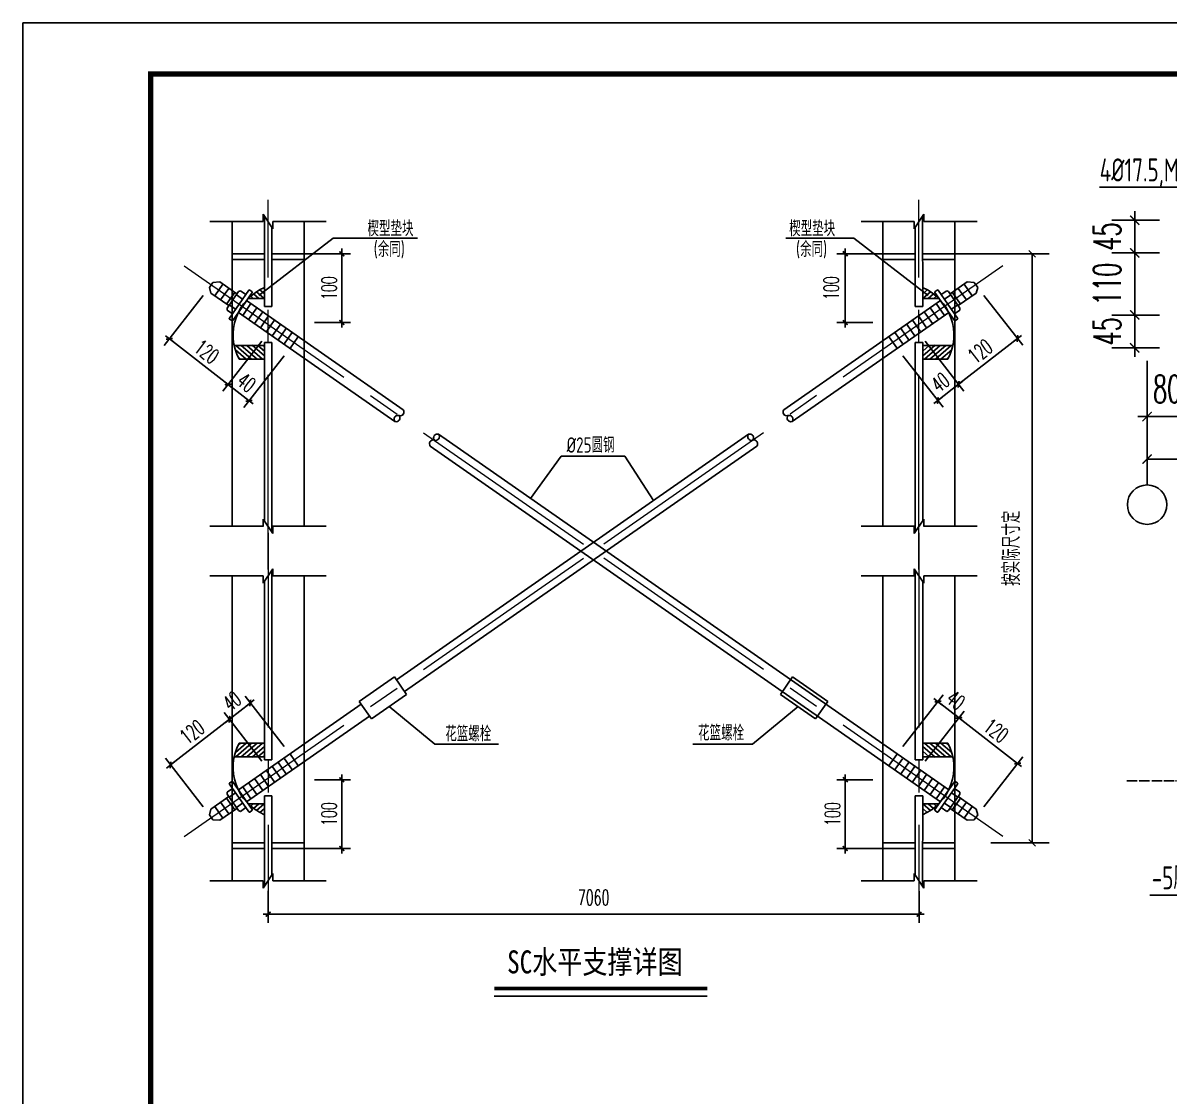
# Model space of a CAD drawing. Extents: x -307088 to 5640332, y -3541089 to -2181377.
# Drawn here: x 5555876 to 5578310, y -3195089 to -3174089 of the extents above; entities that cross this region are included whole.
import ezdxf

# ---------------------------------------------------------------- set-up
doc = ezdxf.new("R2010")
doc.units = 0
doc.header["$LTSCALE"] = 100
doc.header["$MEASUREMENT"] = 0
for name, pattern in [('CENTER', [2, 1.25, -0.25, 0.25, -0.25]), ('CENTER2', [28.575, 19.05, -3.175, 3.175, -3.175]), ('DOTE', [2.42, 2, -0.2, 0.02, -0.2])]:
    doc.linetypes.add(name, pattern=pattern)
doc.layers.get('0').update_dxf_attribs({"linetype": 'CONTINUOUS'})
doc.layers.get('DEFPOINTS').update_dxf_attribs({"linetype": 'CONTINUOUS'})
for name, color, linetype in [('AXIS', 3, 'CONTINUOUS'), ('DIM', 7, 'CONTINUOUS'), ('DOTE', 1, 'DOTE'), ('griddim', 51, 'CONTINUOUS'), ('NUM', 7, 'CONTINUOUS'), ('PUB_TEXT', 7, 'CONTINUOUS'), ('PUB_TITLE', 4, 'CONTINUOUS')]:
    doc.layers.add(name, color=color, linetype=linetype)
doc.layers.add('文字', color=3, linetype='CONTINUOUS', lineweight=20)
doc.layers.add('轴线', color=1, linetype='CENTER', lineweight=13)
doc.styles.add('_HZTXT', font='tssdeng.shx', dxfattribs={"width": 0.8, "bigfont": 'HZTXT.shx'})
doc.styles.add('DIM_FONT', font='SIMPLEX.shx', dxfattribs={"width": 0.6, "bigfont": 'hztxt.shx'})
doc.styles.add('TSSD_DIMENSION', font='Tssdeng.shx', dxfattribs={"width": 0.7, "bigfont": 'hztxt.shx'})
doc.styles.add('图签2', font='simhei.ttf', dxfattribs={"height": 1000})
doc.dimstyles.new('DIMN180', dxfattribs={"dimscale": 1.8, "dimtxt": 300, "dimasz": 100, "dimexe": 250, "dimexo": 300, "dimgap": 150, "dimtad": 1, "dimdec": 0, "dimzin": 0, "dimdsep": 46, "dimtxsty": 'DIM_FONT', "dimblk": 'ARCHTICK', "dimcen": 0.09, "dimclrt": 7, "dimazin": 2, "dimtfac": 1, "dimtdec": 0, "dimtix": 1, "dimtmove": 2, "dimatfit": 3, "dimldrblk": 'ARCHTICK', "dimfxl": 1, "dimtolj": 1, "dimtzin": 0, "dimarcsym": 0})

# ---------------------------------------------------------------- blocks, each defined once
blk = doc.blocks.new('_ARCHTICK')
at = {"color": 0, "linetype": 'ByBlock', "const_width": 0.15}
blk.add_lwpolyline([(-0.5, -0.5), (0.5, 0.5)], dxfattribs=at)
blk = doc.blocks.new('*D323')
at = {"layer": 'AXIS', "color": 0, "lineweight": -2, "transparency": 16777216}
for p, q in [((5577638, -3178591), (5577638, -3178411)), ((5578125, -3178591), (5577188, -3178591)), ((5577638, -3178591), (5577638, -3179805)), ((5578125, -3179805), (5577188, -3179805)), ((5577638, -3179805), (5577638, -3179985))]:
    blk.add_line(p, q, dxfattribs=at)
at = {"layer": 'DEFPOINTS', "color": 0, "transparency": 16777216}
for p in [(5578665, -3178591), (5577638, -3179805), (5578665, -3179805)]:
    blk.add_point(p, dxfattribs=at)
at = {"layer": 'AXIS', "color": 0, "lineweight": -2, "transparency": 16777216, "xscale": 180, "yscale": 180, "zscale": 180}
for p, rotation in [((5577638, -3178591), 270), ((5577638, -3179805), 90)]:
    blk.add_blockref('_ARCHTICK', p, dxfattribs=dict(at, rotation=rotation))
at = {"layer": 'AXIS', "color": 7, "transparency": 16777216, "insert": (5577098, -3179198), "char_height": 540, "attachment_point": 5, "rotation": 90, "style": 'DIM_FONT'}
blk.add_mtext('\\A1;110', dxfattribs=at)
blk = doc.blocks.new('*D324')
at = {"layer": 'AXIS', "color": 0, "lineweight": -2, "transparency": 16777216}
for p, q in [((5578125, -3179805), (5577188, -3179805)), ((5577638, -3179805), (5577638, -3179625)), ((5577638, -3180446), (5577638, -3179805)), ((5578125, -3180446), (5577188, -3180446)), ((5577638, -3180446), (5577638, -3180626))]:
    blk.add_line(p, q, dxfattribs=at)
at = {"layer": 'DEFPOINTS', "color": 0, "transparency": 16777216}
for p in [(5577638, -3179805), (5578665, -3179805), (5578665, -3180446)]:
    blk.add_point(p, dxfattribs=at)
at = {"layer": 'AXIS', "color": 0, "lineweight": -2, "transparency": 16777216, "xscale": 180, "yscale": 180, "zscale": 180}
for p, rotation in [((5577638, -3179805), 270), ((5577638, -3180446), 90)]:
    blk.add_blockref('_ARCHTICK', p, dxfattribs=dict(at, rotation=rotation))
at = {"layer": 'AXIS', "color": 7, "transparency": 16777216, "insert": (5577098, -3180126), "char_height": 540, "attachment_point": 5, "rotation": 90, "style": 'DIM_FONT'}
blk.add_mtext('\\A1;45', dxfattribs=at)
blk = doc.blocks.new('*D325')
at = {"layer": 'AXIS', "color": 0, "lineweight": -2, "transparency": 16777216}
for p, q in [((5577638, -3177950), (5577638, -3177770)), ((5578125, -3177950), (5577188, -3177950)), ((5577638, -3177950), (5577638, -3178591)), ((5578125, -3178591), (5577188, -3178591)), ((5577638, -3178591), (5577638, -3178771))]:
    blk.add_line(p, q, dxfattribs=at)
at = {"layer": 'DEFPOINTS', "color": 0, "transparency": 16777216}
for p in [(5578665, -3177950), (5577638, -3178591), (5578665, -3178591)]:
    blk.add_point(p, dxfattribs=at)
at = {"layer": 'AXIS', "color": 0, "lineweight": -2, "transparency": 16777216, "xscale": 180, "yscale": 180, "zscale": 180}
for p, rotation in [((5577638, -3177950), 270), ((5577638, -3178591), 90)]:
    blk.add_blockref('_ARCHTICK', p, dxfattribs=dict(at, rotation=rotation))
at = {"layer": 'AXIS', "color": 7, "transparency": 16777216, "insert": (5577098, -3178271), "char_height": 540, "attachment_point": 5, "rotation": 90, "style": 'DIM_FONT'}
blk.add_mtext('\\A1;45', dxfattribs=at)
blk = doc.blocks.new('*D328')
at = {"layer": 'AXIS', "color": 0, "lineweight": -2, "transparency": 16777216}
for p, q in [((5578665, -3180986), (5578665, -3182242)), ((5577880, -3181582), (5577880, -3182242)), ((5577880, -3181792), (5577700, -3181792)), ((5578665, -3181792), (5577880, -3181792)), ((5578665, -3181792), (5578845, -3181792))]:
    blk.add_line(p, q, dxfattribs=at)
at = {"layer": 'DEFPOINTS', "color": 0, "transparency": 16777216}
for p in [(5578665, -3180446), (5577880, -3181042), (5577880, -3181792)]:
    blk.add_point(p, dxfattribs=at)
at = {"layer": 'AXIS', "color": 0, "lineweight": -2, "transparency": 16777216, "xscale": 180, "yscale": 180, "zscale": 180}
blk.add_blockref('_ARCHTICK', (5577880, -3181792), dxfattribs=at)
at = {"layer": 'AXIS', "color": 0, "lineweight": -2, "transparency": 16777216, "xscale": 180, "yscale": 180, "zscale": 180, "rotation": 180}
blk.add_blockref('_ARCHTICK', (5578665, -3181792), dxfattribs=at)
at = {"layer": 'AXIS', "color": 7, "transparency": 16777216, "insert": (5578273, -3181252), "char_height": 540, "attachment_point": 5, "style": 'DIM_FONT'}
blk.add_mtext('\\A1;80', dxfattribs=at)
blk = doc.blocks.new('*D329')
at = {"layer": 'AXIS', "color": 0, "lineweight": -2, "transparency": 16777216}
for p, q in [((5577880, -3182625), (5592970, -3182625)), ((5577880, -3182699), (5577880, -3183075)), ((5592970, -3182799), (5592970, -3183075))]:
    blk.add_line(p, q, dxfattribs=at)
at = {"layer": 'DEFPOINTS', "color": 0, "transparency": 16777216}
for p in [(5577880, -3182159), (5592970, -3182259), (5592970, -3182625)]:
    blk.add_point(p, dxfattribs=at)
at = {"layer": 'AXIS', "color": 0, "lineweight": -2, "transparency": 16777216, "xscale": 180, "yscale": 180, "zscale": 180, "rotation": 180}
blk.add_blockref('_ARCHTICK', (5577880, -3182625), dxfattribs=at)
at = {"layer": 'AXIS', "color": 0, "lineweight": -2, "transparency": 16777216, "xscale": 180, "yscale": 180, "zscale": 180}
blk.add_blockref('_ARCHTICK', (5592970, -3182625), dxfattribs=at)
at = {"layer": 'AXIS', "color": 7, "transparency": 16777216, "insert": (5585425, -3182034), "char_height": 540, "attachment_point": 5, "style": 'DIM_FONT'}
blk.add_mtext('\\A1;7060;7200', dxfattribs=at)
blk = doc.blocks.new('_DIMX')
blk.add_line((-150, 0), (150, 0))
at = {"const_width": 50}
blk.add_lwpolyline([(-70, -70), (70, 70)], dxfattribs=at)

msp = doc.modelspace()

# ---------------------------------------------------------------- linework, layer by layer
msp.add_line((5565102.9, -3193135.5), (5569269.8, -3193135.5))
at = {"const_width": 75}
msp.add_lwpolyline([(5565102.9, -3192985.5), (5569269.8, -3192985.5)], dxfattribs=at)
at = {"layer": 'AXIS'}
for p, q in [((5561298.5, -3178606.3), (5562284.8, -3178606.3)), ((5562118.1, -3178607), (5562118.1, -3179951.7)), ((5572791.7, -3178606.3), (5571805.4, -3178606.3)), ((5571972, -3178607), (5571972, -3179951.7)), ((5574042.9, -3178605.9), (5575963, -3178605.9)), ((5575629.7, -3178605.9), (5575629.7, -3190132.9)), ((5559403.3, -3179421.8), (5558640.6, -3180402.1)), ((5574686.9, -3179421.8), (5575445, -3180396.3)), ((5561581.4, -3179952.3), (5562284.8, -3179952.3)), ((5572508.8, -3179952.3), (5571805.4, -3179952.3)), ((5558743.5, -3180271), (5559893.7, -3181165.8)), ((5560554.6, -3180317.4), (5559791.9, -3181297.8)), ((5560554.6, -3180317.4), (5559791.9, -3181297.8)), ((5573535.6, -3180317.4), (5574293.7, -3181291.9)), ((5573535.6, -3180317.4), (5574293.7, -3181291.9)), ((5575342.1, -3180265.1), (5574191.9, -3181159.9)), ((5560988, -3180602.3), (5560200, -3181615.3)), ((5573102.1, -3180602.3), (5573885.6, -3181609.4)), ((5577880.1, -3180698.9), (5577880.1, -3183130.3)), ((5559894.8, -3181166.6), (5560301.8, -3181483.3)), ((5574190.8, -3181160.8), (5573783.8, -3181477.4)), ((5559918.2, -3187714.1), (5560325.3, -3187397.4)), ((5560988, -3188248.2), (5560223.5, -3187265.4)), ((5573102.1, -3188248.2), (5573888.9, -3187236.9)), ((5574195.2, -3187686.4), (5573786.6, -3187368.5)), ((5573787.1, -3187368.9), (5573795.1, -3187375.1)), ((5560554.6, -3188533.2), (5559815.3, -3187582.9)), ((5560554.6, -3188533.2), (5559815.3, -3187582.9)), ((5573535.6, -3188533.2), (5574297, -3187554.4)), ((5573535.6, -3188533.2), (5574297, -3187554.4)), ((5558766.9, -3188609.7), (5559917.1, -3187714.9)), ((5574194.2, -3187685.6), (5574183, -3187676.9)), ((5575345.4, -3188581.2), (5574195.2, -3187686.4)), ((5559403.3, -3189428.8), (5558664, -3188478.6)), ((5574686.9, -3189428.8), (5575448.3, -3188450.1)), ((5561581.4, -3188898.3), (5562284.8, -3188898.3)), ((5562118.1, -3190243.6), (5562118.1, -3188898.9)), ((5572508.8, -3188898.3), (5571805.4, -3188898.3)), ((5571972, -3190243.6), (5571972, -3188898.9)), ((5561298.5, -3190244.2), (5562284.8, -3190244.2)), ((5572791.7, -3190244.2), (5571805.4, -3190244.2)), ((5574819.3, -3190132.9), (5575963, -3190132.9)), ((5560677.5, -3191070.1), (5560677.5, -3191697.4)), ((5573416.9, -3191076.3), (5573416.9, -3191697.4)), ((5560678.2, -3191530.7), (5573416.3, -3191530.7))]:
    msp.add_line(p, q, dxfattribs=at)
at = {"layer": 'DIM'}
for p, q in [((5578767.3, -3177303.8), (5576948.6, -3177303.8)), ((5577932.9, -3191155.9, 988), (5580199.2, -3191155.9, 988))]:
    msp.add_line(p, q, dxfattribs=at)
at = {"layer": 'DOTE', "color": 9}
msp.add_line((5590754, -3188919.2, 988), (5577486, -3188919.2, 988), dxfattribs=at)
at = {"layer": 'griddim'}
for p, q in [((5560577.1, -3177974.1), (5559537.1, -3177974.1)), ((5559973.4, -3177974.1), (5560577.1, -3177974.1)), ((5559973.4, -3177974.1), (5559973.4, -3183939.8)), ((5560577.1, -3177833), (5560769.4, -3178115.5)), ((5560577.1, -3177974.4), (5560577.1, -3177833)), ((5560602.8, -3179635.2), (5560606.4, -3177876.1)), ((5560769.4, -3177974.1), (5561381.4, -3177974.1)), ((5561809.3, -3177974.1), (5560769.4, -3177974.1)), ((5560769.4, -3178115.5), (5560769.4, -3177974.1)), ((5561381.4, -3177974.1), (5561381.4, -3183939.8)), ((5572280.8, -3177974.1), (5573320.8, -3177974.1)), ((5573320.8, -3177974.1), (5572708.8, -3177974.1)), ((5572708.8, -3177974.1), (5572708.8, -3183939.8)), ((5573513.1, -3177833), (5573320.8, -3178115.5)), ((5573320.8, -3178115.5), (5573320.8, -3177974.1)), ((5573487.3, -3179635.2), (5573483.7, -3177876.1)), ((5573513.1, -3177974.4), (5573513.1, -3177833)), ((5574116.8, -3177974.1), (5573513.1, -3177974.1)), ((5573513.1, -3177974.1), (5574553.1, -3177974.1)), ((5574116.8, -3177974.1), (5574116.8, -3183939.8)), ((5560749.8, -3179635.2), (5560749.8, -3178086.8)), ((5573340.3, -3179635.2), (5573340.3, -3178086.8)), ((5560494, -3179422), (5561950.3, -3178302.4)), ((5561950.3, -3178302.4), (5563598.6, -3178302.4)), ((5572139.9, -3178302.4), (5570811, -3178302.4)), ((5573596.2, -3179422), (5572139.9, -3178302.4)), ((5559973.4, -3178605.9), (5560602.8, -3178605.9)), ((5561381.4, -3178606.3), (5560749.8, -3178605.9)), ((5572708.8, -3178606.3), (5573340.3, -3178605.9)), ((5574116.8, -3178605.9), (5573487.3, -3178605.9)), ((5559973.4, -3178717.7), (5560602.8, -3178717.7)), ((5561381.4, -3178718.1), (5560749.8, -3178717.7)), ((5572708.8, -3178718.1), (5573340.3, -3178717.7)), ((5574116.8, -3178717.7), (5573487.3, -3178717.7)), ((5559526.1, -3179263.9), (5559593.4, -3179167.3)), ((5559526.1, -3179263.9), (5559593.4, -3179167.3)), ((5559526.1, -3179263.9), (5559553.5, -3179376.3)), ((5559526.1, -3179263.9), (5559553.5, -3179376.3)), ((5559593.4, -3179167.3), (5559733, -3179158.2)), ((5559593.4, -3179167.3), (5559733, -3179158.2)), ((5559631.2, -3179430.5), (5559789.9, -3179202.9)), ((5559631.2, -3179430.5), (5559789.9, -3179202.9)), ((5560066.2, -3179390.4), (5559733, -3179158.2)), ((5559733, -3179158.2), (5560066.2, -3179390.4)), ((5559746.7, -3179511), (5559905.4, -3179283.4)), ((5559862.3, -3179591.5), (5560023.3, -3179360.5)), ((5559872.3, -3179668.6), (5560096.7, -3179346.7)), ((5559917.9, -3179866), (5560297.7, -3179321)), ((5560132.9, -3179333.3), (5560096.7, -3179346.7)), ((5560132.9, -3179333.3), (5560238.1, -3179406.6)), ((5560317.3, -3179317.5), (5560359, -3179346.6)), ((5560600.1, -3179478.6), (5560450.3, -3179349)), ((5560602.8, -3179387.9), (5560513.9, -3179311)), ((5560602.8, -3179294.8), (5560582, -3179276.8)), ((5573487.3, -3179294.8), (5573508.1, -3179276.8)), ((5573487.3, -3179387.9), (5573576.3, -3179311)), ((5573490, -3179478.6), (5573639.9, -3179349)), ((5573772.9, -3179317.5), (5573731.1, -3179346.6)), ((5574172.3, -3179866), (5573792.5, -3179321)), ((5573957.2, -3179333.3), (5573852.1, -3179406.6)), ((5573957.2, -3179333.3), (5573993.5, -3179346.7)), ((5574217.8, -3179668.6), (5573993.5, -3179346.7)), ((5574024, -3179390.4), (5574357.2, -3179158.2)), ((5574357.2, -3179158.2), (5574024, -3179390.4)), ((5574227.9, -3179591.5), (5574066.9, -3179360.5)), ((5574343.4, -3179511), (5574184.8, -3179283.4)), ((5574458.9, -3179430.5), (5574300.3, -3179202.9)), ((5574458.9, -3179430.5), (5574300.3, -3179202.9)), ((5574496.8, -3179167.3), (5574357.2, -3179158.2)), ((5574496.8, -3179167.3), (5574357.2, -3179158.2)), ((5574564.1, -3179263.9), (5574496.8, -3179167.3)), ((5574564.1, -3179263.9), (5574496.8, -3179167.3)), ((5574564.1, -3179263.9), (5574536.7, -3179376.3)), ((5574564.1, -3179263.9), (5574536.7, -3179376.3)), ((5559905.2, -3179621.5), (5559553.5, -3179376.3)), ((5559553.5, -3179376.3), (5559905.2, -3179621.5)), ((5559862.3, -3179591.5), (5560020.9, -3179363.9)), ((5559862.3, -3179591.5), (5560020.9, -3179363.9)), ((5559982.7, -3179911.2), (5560362.5, -3179366.2)), ((5560054.7, -3179407), (5560176.9, -3179492.1)), ((5560093.3, -3179752.5), (5560251.9, -3179524.9)), ((5560093.3, -3179752.5), (5560251.9, -3179524.9)), ((5560339.7, -3179581), (5560178.7, -3179812)), ((5560254.3, -3179521.5), (5563319.3, -3181657.5)), ((5560602.8, -3179478.6), (5560289.6, -3179478.6)), ((5560384.8, -3179478.6), (5560335.4, -3179435.9)), ((5560492.5, -3179478.6), (5560390.9, -3179390.7)), ((5573835.9, -3179521.5), (5570770.8, -3181657.5)), ((5573487.3, -3179478.6), (5573800.5, -3179478.6)), ((5573597.7, -3179478.6), (5573699.3, -3179390.7)), ((5573705.4, -3179478.6), (5573754.7, -3179435.9)), ((5574107.5, -3179911.2), (5573727.6, -3179366.2)), ((5573750.5, -3179581), (5573911.5, -3179812)), ((5573996.9, -3179752.5), (5573838.2, -3179524.9)), ((5573996.9, -3179752.5), (5573838.2, -3179524.9)), ((5574035.5, -3179407), (5573913.3, -3179492.1)), ((5574227.9, -3179591.5), (5574069.3, -3179363.9)), ((5574227.9, -3179591.5), (5574069.3, -3179363.9)), ((5574185, -3179621.5), (5574536.7, -3179376.3)), ((5574536.7, -3179376.3), (5574185, -3179621.5)), ((5559872.3, -3179707.2), (5559872.3, -3179668.6)), ((5559872.3, -3179707.2), (5559977.5, -3179780.5)), ((5559914.4, -3179608.3), (5560036.6, -3179693.5)), ((5560093.3, -3179752.5), (5563158.3, -3181888.5)), ((5560455.2, -3179661.5), (5560294.2, -3179892.5)), ((5560570.7, -3179742), (5560409.7, -3179973)), ((5560602.8, -3179635.2), (5560749.8, -3179635.2)), ((5573996.9, -3179752.5), (5570931.8, -3181888.5)), ((5573487.3, -3179635.2), (5573340.3, -3179635.2)), ((5573519.5, -3179742), (5573680.5, -3179973)), ((5573635, -3179661.5), (5573796, -3179892.5)), ((5574175.8, -3179608.3), (5574053.6, -3179693.5)), ((5574217.8, -3179707.2), (5574112.7, -3179780.5)), ((5574217.8, -3179707.2), (5574217.8, -3179668.6)), ((5559921.4, -3179885.6), (5559963.1, -3179914.7)), ((5560686.2, -3179822.5), (5560525.2, -3180053.5)), ((5560793.7, -3179914.5), (5560648.8, -3180122.5)), ((5560909.2, -3179995.1), (5560764.3, -3180203)), ((5573181, -3179995.1), (5573325.9, -3180203)), ((5573296.5, -3179914.5), (5573441.4, -3180122.5)), ((5573404, -3179822.5), (5573565, -3180053.5)), ((5574168.8, -3179885.6), (5574127.1, -3179914.7)), ((5561024.7, -3180075.6), (5560879.8, -3180283.5)), ((5561140.2, -3180156.1), (5560995.3, -3180364)), ((5561140.2, -3180156.1), (5560995.3, -3180364)), ((5561255.7, -3180236.6), (5561110.8, -3180444.5)), ((5572834.4, -3180236.6), (5572979.3, -3180444.5)), ((5572949.9, -3180156.1), (5573094.8, -3180364)), ((5572949.9, -3180156.1), (5573094.8, -3180364)), ((5573065.5, -3180075.6), (5573210.4, -3180283.5)), ((5560602.8, -3180400.4), (5560019.8, -3180400.4)), ((5560352.6, -3180668), (5560043.1, -3180400.4)), ((5560460.3, -3180668), (5560150.7, -3180400.4)), ((5560568, -3180668), (5560258.4, -3180400.4)), ((5560602.8, -3180605.1), (5560361.1, -3180396.1)), ((5560602.8, -3180512), (5560473.7, -3180400.4)), ((5560602.8, -3180419), (5560581.4, -3180400.4)), ((5560602.8, -3180340.7), (5560749.8, -3180340.7)), ((5560602.8, -3183836.5), (5560602.8, -3180340.7)), ((5560749.8, -3184052.5), (5560749.8, -3180340.7)), ((5573487.3, -3180340.7), (5573340.3, -3180340.7)), ((5573340.3, -3184052.5), (5573340.3, -3180340.7)), ((5573487.3, -3183836.5), (5573487.3, -3180340.7)), ((5573487.3, -3180605.1), (5573729.1, -3180396.1)), ((5573487.3, -3180400.4), (5574070.4, -3180400.4)), ((5573487.3, -3180512), (5573616.4, -3180400.4)), ((5573487.3, -3180419), (5573508.8, -3180400.4)), ((5573522.2, -3180668), (5573831.8, -3180400.4)), ((5573629.9, -3180668), (5573939.4, -3180400.4)), ((5573737.5, -3180668), (5574047.1, -3180400.4)), ((5560245, -3180668), (5560034.3, -3180485.9)), ((5560137.3, -3180668), (5560087.9, -3180625.3)), ((5560109.3, -3180668), (5560602.8, -3180668)), ((5573980.8, -3180668), (5573487.3, -3180668)), ((5573845.2, -3180668), (5574055.9, -3180485.9)), ((5573952.8, -3180668), (5574002.3, -3180625.3)), ((5563186.7, -3186942.3), (5570080.2, -3182138.3)), ((5573997.4, -3189098), (5564010.5, -3182138.3)), ((5563347.7, -3187173.4), (5570241.2, -3182369.4)), ((5573836.4, -3189329.1), (5563849.5, -3182369.4)), ((5565814.3, -3183395.4), (5566410.4, -3182569.9)), ((5566410.4, -3182569.9), (5567660.8, -3182569.9)), ((5568219.7, -3183434.9), (5567660.8, -3182569.9)), ((5560577.1, -3183798.7), (5560769.4, -3184081.2)), ((5560577.1, -3183940.1), (5560577.1, -3183798.7)), ((5573513.1, -3183798.7), (5573320.8, -3184081.2)), ((5573513.1, -3183940.1), (5573513.1, -3183798.7)), ((5560577.1, -3183939.8), (5559537.1, -3183939.8)), ((5559973.4, -3183939.8), (5560577.1, -3183939.8)), ((5560769.4, -3183939.8), (5561381.4, -3183939.8)), ((5561809.3, -3183939.8), (5560769.4, -3183939.8)), ((5560769.4, -3184081.2), (5560769.4, -3183939.8)), ((5572280.8, -3183939.8), (5573320.8, -3183939.8)), ((5573320.8, -3183939.8), (5572708.8, -3183939.8)), ((5573320.8, -3184081.2), (5573320.8, -3183939.8)), ((5573513.1, -3183939.8), (5574553.1, -3183939.8)), ((5574116.8, -3183939.8), (5573513.1, -3183939.8)), ((5560577.1, -3184910.8), (5559537.1, -3184910.8)), ((5559973.4, -3184910.8), (5560577.1, -3184910.8)), ((5559973.4, -3190876.5), (5559973.4, -3184910.8)), ((5560577.1, -3185051.9), (5560769.4, -3184769.4)), ((5560577.1, -3184910.5), (5560577.1, -3185051.9)), ((5560749.8, -3184798.1), (5560749.8, -3188509.9)), ((5560769.4, -3184769.4), (5560769.4, -3184910.8)), ((5561809.3, -3184910.8), (5560769.4, -3184910.8)), ((5560769.4, -3184910.8), (5561381.4, -3184910.8)), ((5561381.4, -3190876.5), (5561381.4, -3184910.8)), ((5572280.8, -3184910.8), (5573320.8, -3184910.8)), ((5573320.8, -3184910.8), (5572708.8, -3184910.8)), ((5572708.8, -3190876.5), (5572708.8, -3184910.8)), ((5573320.8, -3184769.4), (5573320.8, -3184910.8)), ((5573513.1, -3185051.9), (5573320.8, -3184769.4)), ((5573340.3, -3184798.1), (5573340.3, -3188509.9)), ((5573513.1, -3184910.5), (5573513.1, -3185051.9)), ((5574116.8, -3184910.8), (5573513.1, -3184910.8)), ((5573513.1, -3184910.8), (5574553.1, -3184910.8)), ((5574116.8, -3190876.5), (5574116.8, -3184910.8)), ((5560602.8, -3185014), (5560602.8, -3188509.9)), ((5573487.3, -3185014), (5573487.3, -3188509.9)), ((5562460.8, -3187366.9), (5563148.6, -3186887.6)), ((5563385.8, -3187228.1), (5563148.6, -3186887.6)), ((5570704.9, -3187228.1), (5570942.1, -3186887.6)), ((5571629.9, -3187366.9), (5570942.1, -3186887.6)), ((5560093.3, -3189098), (5562498.9, -3187421.6)), ((5562698, -3187707.4), (5562460.8, -3187366.9)), ((5562698, -3187707.4), (5563385.8, -3187228.1)), ((5571392.7, -3187707.4), (5570704.9, -3187228.1)), ((5571392.7, -3187707.4), (5571629.9, -3187366.9)), ((5560254.3, -3189329.1), (5562659.9, -3187652.7)), ((5563041.9, -3187467.7), (5563936.2, -3188201.5)), ((5571047.7, -3187467.7), (5570153.4, -3188201.5)), ((5560245, -3188182.6), (5560034.3, -3188364.7)), ((5560352.6, -3188182.6), (5560043.1, -3188450.1)), ((5560137.3, -3188182.6), (5560087.9, -3188225.3)), ((5560109.3, -3188182.6), (5560602.8, -3188182.6)), ((5560460.3, -3188182.6), (5560150.7, -3188450.1)), ((5560568, -3188182.6), (5560258.4, -3188450.1)), ((5560602.8, -3188245.5), (5560361.1, -3188454.4)), ((5563936.2, -3188201.5), (5565181.9, -3188201.5)), ((5570153.4, -3188201.5), (5568987.6, -3188201.5)), ((5573980.8, -3188182.6), (5573487.3, -3188182.6)), ((5573487.3, -3188245.5), (5573729.1, -3188454.4)), ((5573522.2, -3188182.6), (5573831.8, -3188450.1)), ((5573629.9, -3188182.6), (5573939.4, -3188450.1)), ((5573737.5, -3188182.6), (5574047.1, -3188450.1)), ((5573845.2, -3188182.6), (5574055.9, -3188364.7)), ((5573952.8, -3188182.6), (5574002.3, -3188225.3)), ((5560602.8, -3188450.1), (5560019.8, -3188450.1)), ((5560602.8, -3188338.5), (5560473.7, -3188450.1)), ((5560602.8, -3188431.6), (5560581.4, -3188450.1)), ((5560602.8, -3188509.9), (5560749.8, -3188509.9)), ((5561140.2, -3188694.5), (5560995.3, -3188486.6)), ((5561140.2, -3188694.5), (5560995.3, -3188486.6)), ((5561255.7, -3188614), (5561110.8, -3188406.1)), ((5572834.4, -3188614), (5572979.3, -3188406.1)), ((5572949.9, -3188694.5), (5573094.8, -3188486.6)), ((5572949.9, -3188694.5), (5573094.8, -3188486.6)), ((5573487.3, -3188509.9), (5573340.3, -3188509.9)), ((5573487.3, -3188338.5), (5573616.4, -3188450.1)), ((5573487.3, -3188431.6), (5573508.8, -3188450.1)), ((5573487.3, -3188450.1), (5574070.4, -3188450.1)), ((5560793.7, -3188936), (5560648.8, -3188728.1)), ((5560909.2, -3188855.5), (5560764.3, -3188647.6)), ((5561024.7, -3188775), (5560879.8, -3188567.1)), ((5573065.5, -3188775), (5573210.4, -3188567.1)), ((5573181, -3188855.5), (5573325.9, -3188647.6)), ((5573296.5, -3188936), (5573441.4, -3188728.1)), ((5559917.9, -3188984.5), (5560297.7, -3189529.6)), ((5559921.4, -3188964.9), (5559963.1, -3188935.9)), ((5559982.7, -3188939.4), (5560362.5, -3189484.4)), ((5560455.2, -3189189.1), (5560294.2, -3188958.1)), ((5560570.7, -3189108.6), (5560409.7, -3188877.6)), ((5560686.2, -3189028.1), (5560525.2, -3188797.1)), ((5573404, -3189028.1), (5573565, -3188797.1)), ((5573519.5, -3189108.6), (5573680.5, -3188877.6)), ((5573635, -3189189.1), (5573796, -3188958.1)), ((5574107.5, -3188939.4), (5573727.6, -3189484.4)), ((5574172.3, -3188984.5), (5573792.5, -3189529.6)), ((5574168.8, -3188964.9), (5574127.1, -3188935.9)), ((5559553.5, -3189474.2), (5559905.2, -3189229.1)), ((5559905.2, -3189229.1), (5559553.5, -3189474.2)), ((5559872.3, -3189143.4), (5559977.5, -3189070.1)), ((5559872.3, -3189143.4), (5559872.3, -3189182)), ((5559872.3, -3189182), (5560096.7, -3189503.9)), ((5559914.4, -3189242.3), (5560036.6, -3189157.1)), ((5560093.3, -3189098), (5560251.9, -3189325.7)), ((5560093.3, -3189098), (5560251.9, -3189325.7)), ((5560339.7, -3189269.6), (5560178.7, -3189038.6)), ((5560602.8, -3189215.4), (5560749.8, -3189215.4)), ((5560602.8, -3189215.4), (5560606.4, -3190974.5)), ((5560749.8, -3189215.4), (5560749.8, -3190763.8)), ((5573487.3, -3189215.4), (5573340.3, -3189215.4)), ((5573340.3, -3189215.4), (5573340.3, -3190763.8)), ((5573487.3, -3189215.4), (5573483.7, -3190974.5)), ((5573750.5, -3189269.6), (5573911.5, -3189038.6)), ((5573996.9, -3189098), (5573838.2, -3189325.7)), ((5573996.9, -3189098), (5573838.2, -3189325.7)), ((5574217.8, -3189182), (5573993.5, -3189503.9)), ((5574175.8, -3189242.3), (5574053.6, -3189157.1)), ((5574217.8, -3189143.4), (5574112.7, -3189070.1)), ((5574536.7, -3189474.2), (5574185, -3189229.1)), ((5574185, -3189229.1), (5574536.7, -3189474.2)), ((5574217.8, -3189143.4), (5574217.8, -3189182)), ((5559631.2, -3189420.1), (5559789.9, -3189647.7)), ((5559631.2, -3189420.1), (5559789.9, -3189647.7)), ((5559746.7, -3189339.6), (5559905.4, -3189567.2)), ((5559862.3, -3189259.1), (5560020.9, -3189486.7)), ((5559862.3, -3189259.1), (5560023.3, -3189490.1)), ((5559862.3, -3189259.1), (5560020.9, -3189486.7)), ((5560054.7, -3189443.6), (5560176.9, -3189358.5)), ((5560132.9, -3189517.3), (5560238.1, -3189444)), ((5560602.8, -3189372), (5560289.6, -3189372)), ((5560384.8, -3189372), (5560335.4, -3189414.7)), ((5560492.5, -3189372), (5560390.9, -3189459.8)), ((5560600.1, -3189372), (5560450.3, -3189501.6)), ((5573487.3, -3189372), (5573800.5, -3189372)), ((5573490, -3189372), (5573639.9, -3189501.6)), ((5573597.7, -3189372), (5573699.3, -3189459.8)), ((5573705.4, -3189372), (5573754.7, -3189414.7)), ((5573957.2, -3189517.3), (5573852.1, -3189444)), ((5574035.5, -3189443.6), (5573913.3, -3189358.5)), ((5574227.9, -3189259.1), (5574066.9, -3189490.1)), ((5574227.9, -3189259.1), (5574069.3, -3189486.7)), ((5574227.9, -3189259.1), (5574069.3, -3189486.7)), ((5574343.4, -3189339.6), (5574184.8, -3189567.2)), ((5574458.9, -3189420.1), (5574300.3, -3189647.7)), ((5574458.9, -3189420.1), (5574300.3, -3189647.7)), ((5559526.1, -3189586.7), (5559553.5, -3189474.2)), ((5559526.1, -3189586.7), (5559553.5, -3189474.2)), ((5559526.1, -3189586.7), (5559593.4, -3189683.3)), ((5559526.1, -3189586.7), (5559593.4, -3189683.3)), ((5559733, -3189692.4), (5560066.2, -3189460.2)), ((5560066.2, -3189460.2), (5559733, -3189692.4)), ((5560132.9, -3189517.3), (5560096.7, -3189503.9)), ((5560317.3, -3189533.1), (5560359, -3189504)), ((5560602.8, -3189462.7), (5560513.9, -3189539.6)), ((5560602.8, -3189555.8), (5560582, -3189573.8)), ((5573487.3, -3189462.7), (5573576.3, -3189539.6)), ((5573487.3, -3189555.8), (5573508.1, -3189573.8)), ((5573772.9, -3189533.1), (5573731.1, -3189504)), ((5573957.2, -3189517.3), (5573993.5, -3189503.9)), ((5574357.2, -3189692.4), (5574024, -3189460.2)), ((5574024, -3189460.2), (5574357.2, -3189692.4)), ((5574564.1, -3189586.7), (5574496.8, -3189683.3)), ((5574564.1, -3189586.7), (5574496.8, -3189683.3)), ((5574564.1, -3189586.7), (5574536.7, -3189474.2)), ((5574564.1, -3189586.7), (5574536.7, -3189474.2)), ((5559593.4, -3189683.3), (5559733, -3189692.4)), ((5559593.4, -3189683.3), (5559733, -3189692.4)), ((5574496.8, -3189683.3), (5574357.2, -3189692.4)), ((5574496.8, -3189683.3), (5574357.2, -3189692.4)), ((5559973.4, -3190132.9), (5560602.8, -3190132.9)), ((5559973.4, -3190244.7), (5560602.8, -3190244.7)), ((5561381.4, -3190132.5), (5560749.8, -3190132.9)), ((5561381.4, -3190244.2), (5560749.8, -3190244.6)), ((5572708.8, -3190132.5), (5573340.3, -3190132.9)), ((5572708.8, -3190244.2), (5573340.3, -3190244.6)), ((5574116.8, -3190132.9), (5573487.3, -3190132.9)), ((5574116.8, -3190244.7), (5573487.3, -3190244.7)), ((5560577.1, -3191017.6), (5560769.4, -3190735.1)), ((5560769.4, -3190735.1), (5560769.4, -3190876.5)), ((5573513.1, -3191017.6), (5573320.8, -3190735.1)), ((5573320.8, -3190735.1), (5573320.8, -3190876.5)), ((5560577.1, -3190876.5), (5559537.1, -3190876.5)), ((5559973.4, -3190876.5), (5560577.1, -3190876.5)), ((5560577.1, -3190876.2), (5560577.1, -3191017.6)), ((5561809.3, -3190876.5), (5560769.4, -3190876.5)), ((5560769.4, -3190876.5), (5561381.4, -3190876.5)), ((5572280.8, -3190876.5), (5573320.8, -3190876.5)), ((5573320.8, -3190876.5), (5572708.8, -3190876.5)), ((5573513.1, -3190876.2), (5573513.1, -3191017.6)), ((5574116.8, -3190876.5), (5573513.1, -3190876.5)), ((5573513.1, -3190876.5), (5574553.1, -3190876.5))]:
    msp.add_line(p, q, dxfattribs=at)
for centre, radius, start, end in [((5560999.4, -3180194.5), 1008.2, 113.16325, 208.00979), ((5560309.2, -3179329.1), 14.1, 55.12813, 145.12813), ((5560309.2, -3179329.1), 14.1, 55.12813, 145.12813), ((5560351, -3179358.2), 14.1, 325.12813, 55.12813), ((5560351, -3179358.2), 14.1, 325.12813, 55.12813), ((5573090.7, -3180194.5), 1008.2, 331.99021, 66.83675), ((5573739.2, -3179358.2), 14.1, 124.87187, 214.87187), ((5573739.2, -3179358.2), 14.1, 124.87187, 214.87187), ((5573780.9, -3179329.1), 14.1, 34.87187, 124.87187), ((5573780.9, -3179329.1), 14.1, 34.87187, 124.87187), ((5559929.4, -3179874.1), 14.1, 145.12813, 235.12813), ((5559971.2, -3179903.2), 14.1, 235.12813, 325.12813), ((5574119, -3179903.2), 14.1, 214.87187, 304.87187), ((5574160.7, -3179874.1), 14.1, 304.87187, 34.87187), ((5563214.6, -3181841.9), 73.1, 70.64159, 219.61467), ((5563182.6, -3181819.6), 73.1, 250.64159, 39.61467), ((5563261.5, -3181703), 73.6, 252.05468, 38.20159), ((5570828.6, -3181703), 73.6, 141.79841, 287.94532), ((5570907.6, -3181819.6), 73.1, 140.38533, 289.35841), ((5570875.5, -3181841.9), 73.1, 320.38533, 109.35841), ((5563907.3, -3182323.9), 73.6, 72.05468, 218.20159), ((5563986.3, -3182207.3), 73.1, 70.64159, 219.61467), ((5563954.2, -3182184.9), 73.1, 250.64159, 39.61467), ((5570136.5, -3182184.9), 73.1, 140.38533, 289.35841), ((5570104.5, -3182207.3), 73.1, 320.38533, 109.35841), ((5570183.4, -3182323.9), 73.6, 321.79841, 107.94532), ((5560999.4, -3188656.1), 1008.2, 151.99021, 246.83675), ((5573090.7, -3188656.1), 1008.2, 293.16325, 28.00979), ((5559929.4, -3188976.5), 14.1, 124.87187, 214.87187), ((5559971.2, -3188947.4), 14.1, 34.87187, 124.87187), ((5574119, -3188947.4), 14.1, 55.12813, 145.12813), ((5574160.7, -3188976.5), 14.1, 325.12813, 55.12813), ((5560309.2, -3189521.5), 14.1, 214.87187, 304.87187), ((5560309.2, -3189521.5), 14.1, 214.87187, 304.87187), ((5560351, -3189492.4), 14.1, 304.87187, 34.87187), ((5560351, -3189492.4), 14.1, 304.87187, 34.87187), ((5573739.2, -3189492.4), 14.1, 145.12813, 235.12813), ((5573739.2, -3189492.4), 14.1, 145.12813, 235.12813), ((5573780.9, -3189521.5), 14.1, 235.12813, 325.12813), ((5573780.9, -3189521.5), 14.1, 235.12813, 325.12813)]:
    msp.add_arc(centre, radius, start, end, dxfattribs=at)
at = {"layer": 'NUM'}
msp.add_circle((5577880.1, -3183516), 385.7, dxfattribs=at)
at = {"layer": 'PUB_TITLE'}
msp.add_lwpolyline([(5555876.3, -3216089.1), (5615276.3, -3216089.1), (5615276.3, -3174089.1), (5555876.3, -3174089.1)], close=True, dxfattribs=at)
at = {"layer": 'PUB_TITLE', "const_width": 100}
msp.add_lwpolyline([(5558376.3, -3215089.1), (5614276.3, -3215089.1), (5614276.3, -3175089.1), (5558376.3, -3175089.1)], close=True, dxfattribs=at)
at = {"layer": '轴线', "linetype": 'CENTER2', "ltscale": 2}
for p, q in [((5560679.4, -3184783.2), (5560677.4, -3177551)), ((5573410.7, -3184783.2), (5573412.8, -3177551)), ((5559031, -3178840.6), (5567044.8, -3184425.3)), ((5575059.1, -3178840.6), (5567045.4, -3184425.3)), ((5560679.4, -3184067.4), (5560677.4, -3191299.6)), ((5573410.7, -3184067.4), (5573412.8, -3191299.6)), ((5559031, -3190009.9), (5567044.8, -3184425.3)), ((5567044.8, -3184425.3), (5567045.4, -3184425.3)), ((5567044.8, -3184425.3), (5567045.4, -3184425.3)), ((5575059.1, -3190009.9), (5567045.4, -3184425.3))]:
    msp.add_line(p, q, dxfattribs=at)

# ---------------------------------------------------------------- block references
at = {"layer": 'AXIS'}
for name, p, xscale, yscale, zscale, rotation in [('_DIMX', (5562118.1, -3178606.3), 0.6666666666666666, 0.6666666666666666, 0.6666666666666666, 90), ('_DIMX', (5571972, -3178606.3), 0.6666666666666666, 0.6666666666666666, 0.6666666666666666, 90), ('_ARCHTICK', (5575629.7, -3178605.9), 133.3333333333333, 133.3333333333333, 133.3333333333333, 90), ('_DIMX', (5562118.1, -3179952.3), 0.6666666666666666, 0.6666666666666666, 0.6666666666666666, 270), ('_DIMX', (5571972, -3179952.3), 0.6666666666666666, 0.6666666666666666, 0.6666666666666666, 270), ('_DIMX', (5558743, -3180270.6), 0.6666666666666666, 0.6666666666666666, 0.6666666666666666, 142.1187710335938), ('_DIMX', (5575342.6, -3180264.7), 0.6666666666666666, 0.6666666666666666, 0.6666666666666666, 37.88122896640613), ('_DIMX', (5559894.2, -3181166.2), 0.6666666666666666, 0.6666666666666666, 0.6666666666666666, 142.1187710335938), ('_DIMX', (5559894.2, -3181166.2), 0.6666666666666666, 0.6666666666666666, 0.6666666666666666, 322.1187710335939), ('_DIMX', (5574191.4, -3181160.4), 0.6666666666666666, 0.6666666666666666, 0.6666666666666666, 37.88122896640613), ('_DIMX', (5574191.4, -3181160.4), 0.6666666666666666, 0.6666666666666666, 0.6666666666666666, 217.8812289289652), ('_DIMX', (5560302.4, -3181483.7), 0.6666666666666666, 0.6666666666666666, 0.6666666666666666, 322.1187710335939), ('_DIMX', (5573783.2, -3181477.9), 0.6666666666666666, 0.6666666666666666, 0.6666666666666666, 217.8812289289652), ('_DIMX', (5560325.8, -3187397), 0.6666666666666666, 0.6666666666666666, 0.6666666666666666, 37.88122896640613), ('_DIMX', (5573786.6, -3187368.5), 0.6666666666666666, 0.6666666666666666, 0.6666666666666666, 142.1187710335938), ('_DIMX', (5559917.7, -3187714.5), 0.6666666666666666, 0.6666666666666666, 0.6666666666666666, 217.8812289289652), ('_DIMX', (5559917.7, -3187714.5), 0.6666666666666666, 0.6666666666666666, 0.6666666666666666, 37.88122896640613), ('_DIMX', (5574194.7, -3187686), 0.6666666666666666, 0.6666666666666666, 0.6666666666666666, 322.1187710335939), ('_DIMX', (5574194.7, -3187686), 0.6666666666666666, 0.6666666666666666, 0.6666666666666666, 142.1187710335938), ('_DIMX', (5558766.4, -3188610.1), 0.6666666666666666, 0.6666666666666666, 0.6666666666666666, 217.8812289289652), ('_DIMX', (5575346, -3188581.6), 0.6666666666666666, 0.6666666666666666, 0.6666666666666666, 322.1187710335939), ('_DIMX', (5562118.1, -3188898.3), 0.6666666666666666, 0.6666666666666666, 0.6666666666666666, 90), ('_DIMX', (5571972, -3188898.3), 0.6666666666666666, 0.6666666666666666, 0.6666666666666666, 90), ('_ARCHTICK', (5575629.7, -3190132.9), 133.3333333333333, 133.3333333333333, 133.3333333333333, 270), ('_DIMX', (5562118.1, -3190244.2), 0.6666666666666666, 0.6666666666666666, 0.6666666666666666, 270), ('_DIMX', (5571972, -3190244.2), 0.6666666666666666, 0.6666666666666666, 0.6666666666666666, 270), ('_DIMX', (5560677.5, -3191530.7), 0.6666666666666666, 0.6666666666666666, 0.6666666666666666, 180)]:
    msp.add_blockref(name, p, dxfattribs=dict(at, xscale=xscale, yscale=yscale, zscale=zscale, rotation=rotation))
at = {"layer": 'AXIS', "xscale": 0.6666666666666666, "yscale": 0.6666666666666666, "zscale": 0.6666666666666666}
msp.add_blockref('_DIMX', (5573416.9, -3191530.7), dxfattribs=at)

# ---------------------------------------------------------------- texts
at = {"style": '_HZTXT', "width": 0.75}
for s, p in [('楔型垫块', (5562621.1, -3178262.9)), ('楔型垫块', (5570875.1, -3178262.9)), ('(余同)', (5562741.6, -3178667.3)), ('(余同)', (5571007.7, -3178667.3)), ('%%c25圆钢', (5566518, -3182498.4)), ('花篮螺栓', (5564143.1, -3188149.3)), ('花篮螺栓', (5569092.3, -3188132.2))]:
    msp.add_text(s, height=300, dxfattribs=at).set_placement(p)
at = {"layer": 'AXIS', "color": 7, "char_height": 300, "attachment_point": 5, "style": 'DIM_FONT'}
for s, insert, rotation in [('100', (5561868.1, -3179279.3), 90), ('\\A1;100', (5571698.3, -3179279.3), 90), ('\\A1;120', (5559472.1, -3180521.1), 322.11877), ('\\A1;120', (5574613.5, -3180515.2), 37.88123), ('\\A1;40', (5560251.8, -3181127.7), 322.11877), ('\\A1;40', (5573833.8, -3181121.8), 37.88123), ('{\\fSimSun|b0|i0|c134|p54;按实际尺寸定}', (5575229.7, -3184369.4), 90), ('40', (5559968.2, -3187358.4), 37.88123), ('\\A1;40', (5574135.3, -3187343.4), 322.11877), ('\\A1;120', (5559188.5, -3187965), 37.88123), ('\\A1;120', (5574923.8, -3187936.5), 322.11877), ('\\A1;100', (5561868.1, -3189571.3), 90), ('\\A1;100', (5571722, -3189571.3), 90)]:
    msp.add_mtext(s, dxfattribs=dict(at, insert=insert, rotation=rotation))
at = {"layer": 'AXIS', "color": 7, "insert": (5567047.2, -3191204.2), "char_height": 300, "attachment_point": 5, "style": 'DIM_FONT'}
msp.add_mtext('7060', dxfattribs=at)
at = {"layer": 'PUB_TEXT', "style": '图签2', "width": 0.8}
msp.add_text('SC水平支撑详图', height=450, dxfattribs=at).set_placement((5565354.6, -3192688.3))
at = {"layer": '文字', "style": 'TSSD_DIMENSION', "width": 0.7}
for s, p in [('4%%C17.5,M16', (5576952.4, -3177191.3)), ('-5厚端头封板', (5577970.9, -3191043.4, 988))]:
    msp.add_text(s, height=450, dxfattribs=at).set_placement(p)

# ---------------------------------------------------------------- dimensions: what is measured, and where the dimension line sits
at = {"layer": 'AXIS'}
for base, p1, p2, text, picture, middle in [((5577637.7, -3178591.4), (5578665.5, -3177949.9), (5578665.5, -3178591.4), '45', '*D325', (5577097.7, -3178270.6)), ((5577637.7, -3179804.8), (5578665.5, -3178591.4), (5578665.5, -3179804.8), '110', '*D323', (5577097.7, -3179198.1)), ((5577637.7, -3179804.8), (5578665.5, -3180446.3), (5578665.5, -3179804.8), '45', '*D324', (5577097.7, -3180125.5))]:
    dim = msp.add_linear_dim(base=base, p1=p1, p2=p2, angle=90, text=text, dimstyle='DIMN180', dxfattribs=at)
    dim.commit()
    dim.dimension.update_dxf_attribs({"geometry": picture, "text_midpoint": middle})
for base, p1, p2, text, picture, middle in [((5577880.1, -3181791.9), (5578665.5, -3180446.3), (5577880.1, -3181041.6), '80', '*D328', (5578272.8, -3181251.9)), ((5592969.8, -3182625), (5577880.1, -3182158.5), (5592969.8, -3182259.4), '7060;7200', '*D329', (5585424.9, -3182033.6))]:
    dim = msp.add_linear_dim(base=base, p1=p1, p2=p2, text=text, dimstyle='DIMN180', dxfattribs=at)
    dim.commit()
    dim.dimension.update_dxf_attribs({"geometry": picture, "text_midpoint": middle})

doc.saveas('drawing.dxf')
